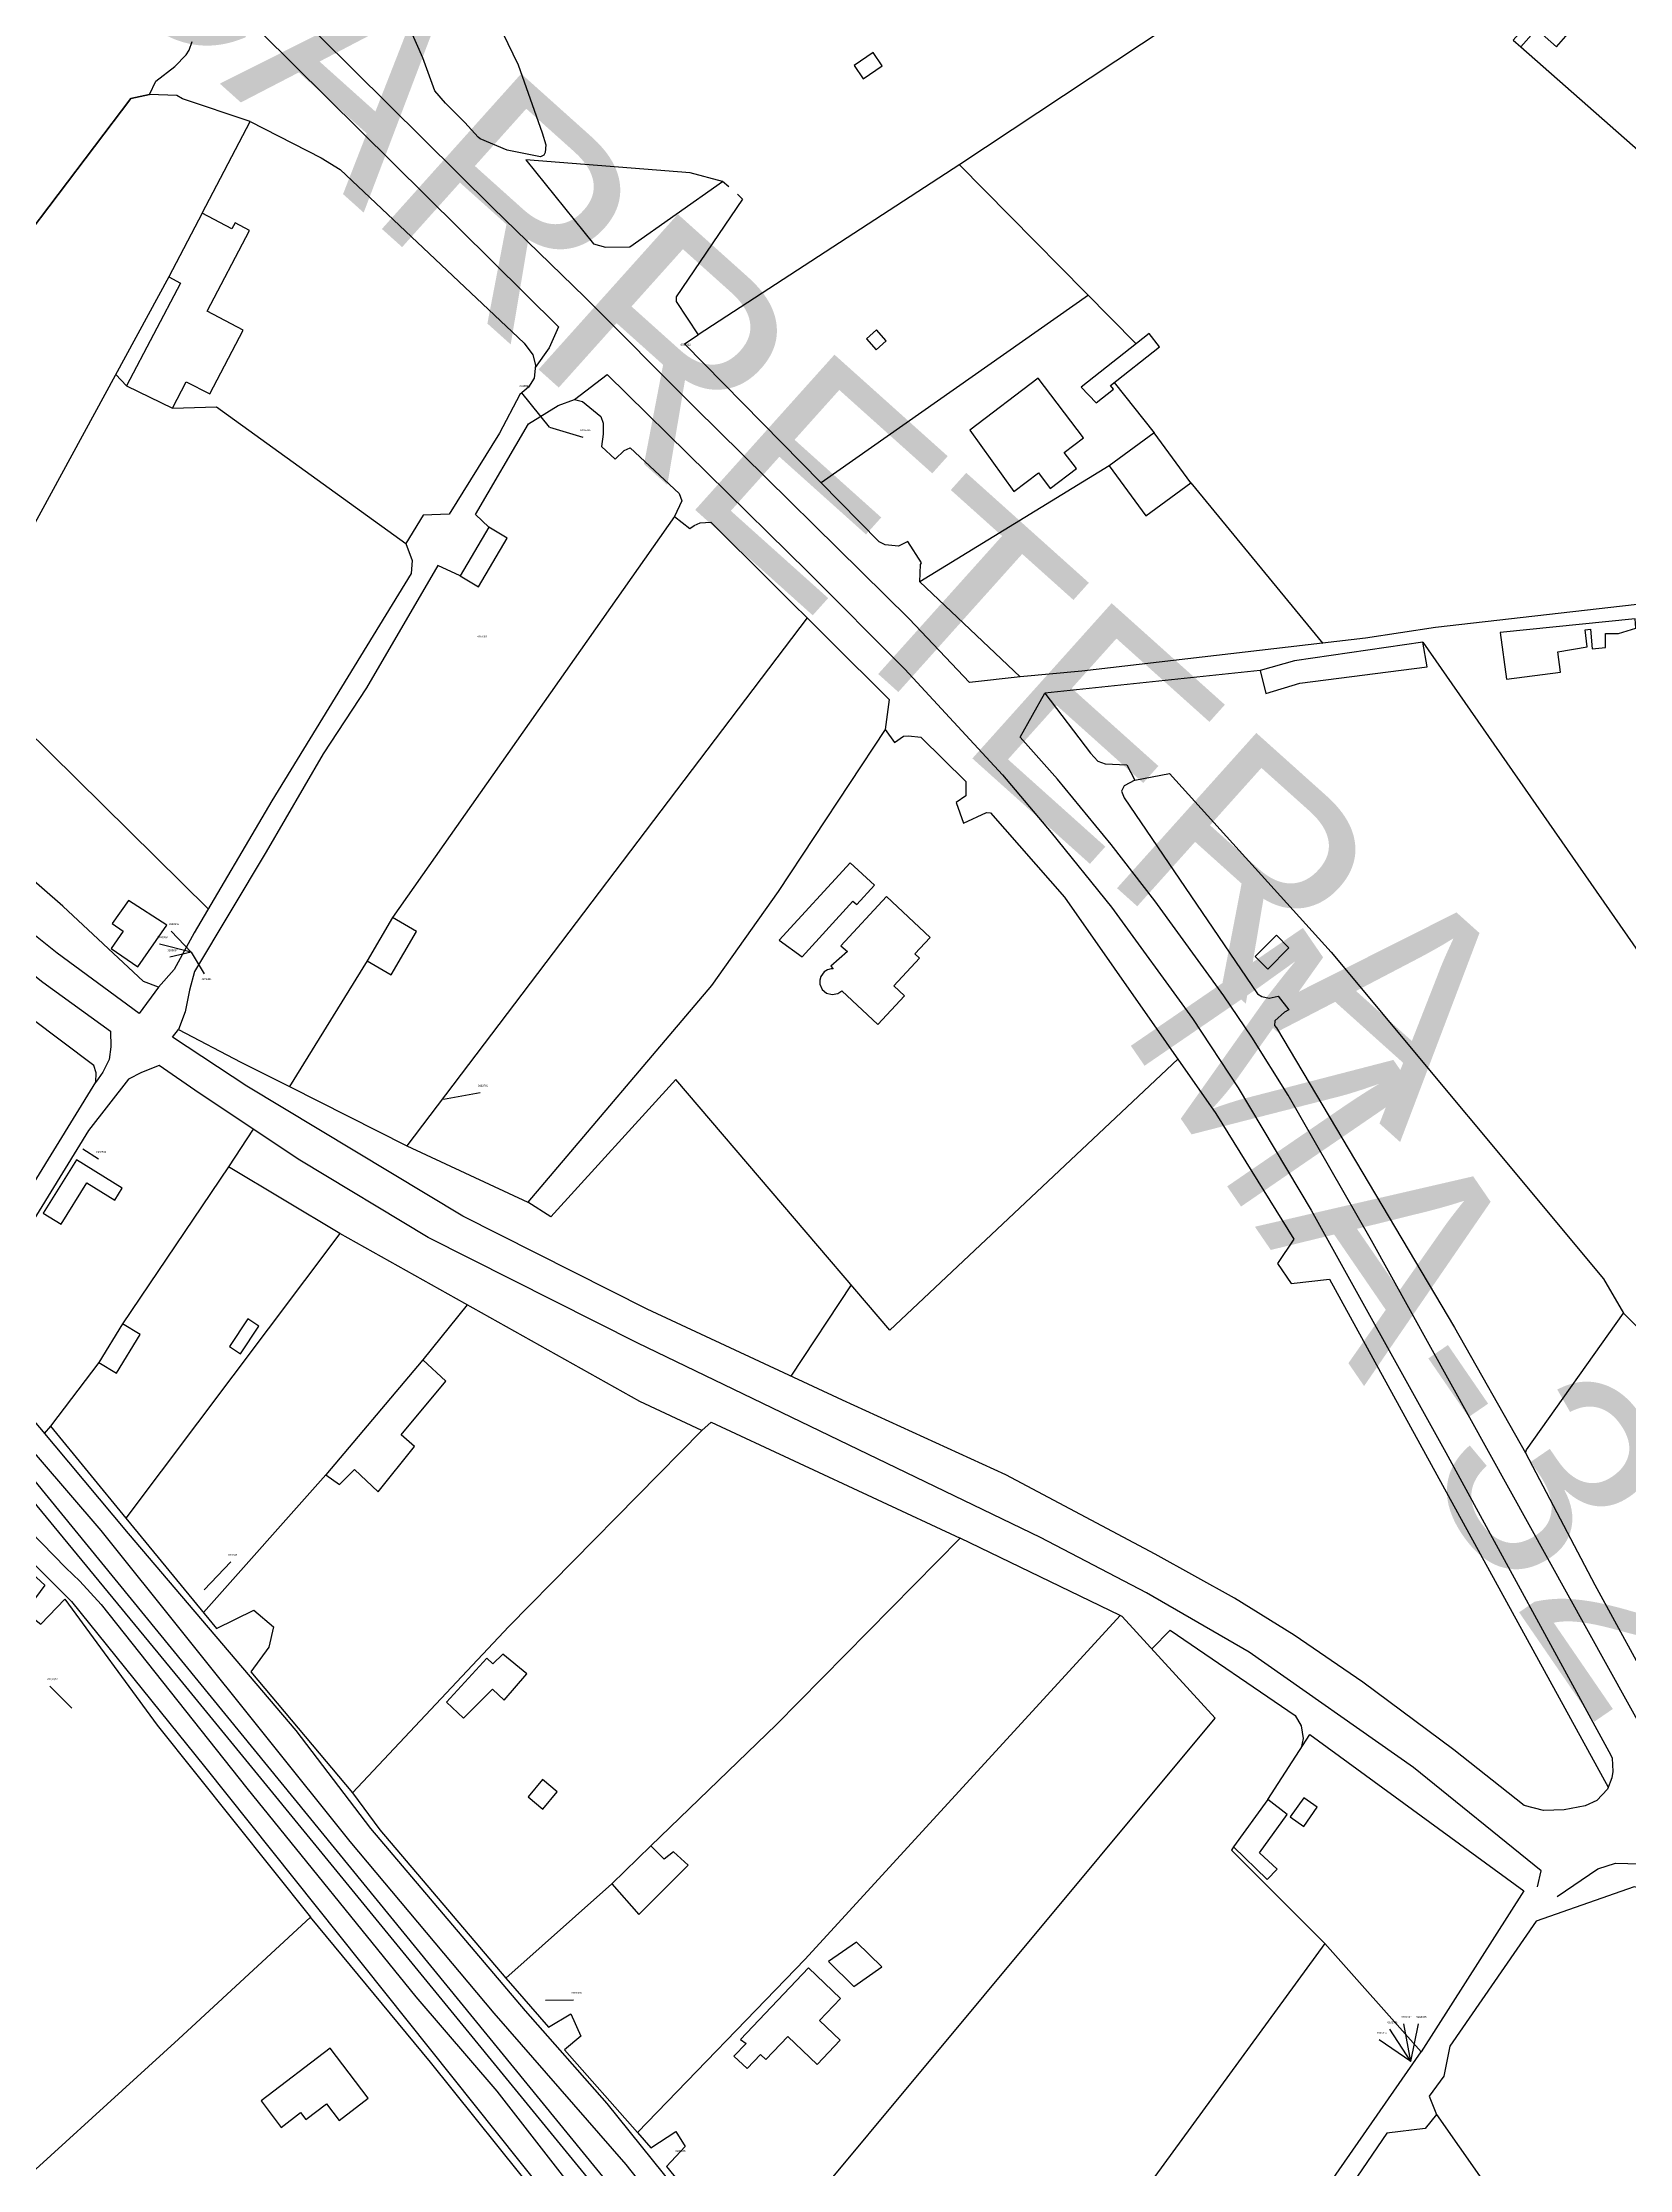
# Model space of a CAD drawing. Header units: millimetres. Extents: x 487814 to 495125, y 4392873 to 4398925.
# Drawn here: x 493444.1 to 493743.6, y 4395718.8 to 4396120.3 of the extents above; entities that cross this region are included whole.
import ezdxf
from ezdxf.enums import TextEntityAlignment as Align

# ---------------------------------------------------------------- set-up
doc = ezdxf.new("R2010")
doc.units = ezdxf.units.MM
doc.linetypes.add('Tramo_BT__380_A_E_Tr', pattern=[2, 1, 1])
doc.linetypes.add('Tramo_BT__380_A_P_Tr', pattern=[2, 1, 1])
for name, color, linetype in [('Acometida_rotulo', 7, 'Continuous'), ('Cartografia_Base', 8, 'Continuous'), ('Texto_Cartografia_Territorial', 7, 'Continuous'), ('Tramo_BT__380_A_E_Trazado', 10, 'Tramo_BT__380_A_E_Tr'), ('Tramo_BT__380_A_P_Trazado', 10, 'Tramo_BT__380_A_P_Tr')]:
    doc.layers.add(name, color=color, linetype=linetype)
doc.styles.get("Standard").update_dxf_attribs({"font": 'arial.ttf'})

msp = doc.modelspace()

# ---------------------------------------------------------------- linework, layer by layer
at = {"layer": 'Cartografia_Base'}
for p, q in [((493617.1618881489, 4396097.299812684, 102.8099975585938), (493650.5616835192, 4396063.479161019, 102.4300003051758)), ((493573.6443510349, 4396093.136718702, 100.7799987792969), (493572.4748073225, 4396094.0944437, 101.0800018310547)), ((493467.964142625, 4396076.087804273, 104.3000030517578), (493417.7769834423, 4395983.897283847, 104.6350021362305)), ((493641.523213876, 4396072.631204789, 100.734001159668), (493591.083914472, 4396037.222274708, 102.4089965820312)), ((493457.9590781041, 4396057.709278096, 103.6100006103516), (493460.0053027552, 4396055.553733574, 103.6169967651367)), ((493646.3873590524, 4396056.156523156, 102.4300003051758), (493653.9544886274, 4396046.666691083, 102.3199996948242)), ((493645.4549479431, 4396040.426768549, 101.5670013427734), (493609.7247801812, 4396018.552622842, 102.4850006103516)), ((493660.8654045683, 4396037.253896789, 102.1999969482422), (493685.7629500679, 4396006.927524906, 101.0899963378906)), ((493563.4248363235, 4396030.874246632, 103.6600036621094), (493510.2152003497, 4395955.192704655, 103.2399978637695)), ((493588.4247707126, 4396011.742597489, 103.7699966430664), (493512.9064589513, 4395912.04272946, 103.120002746582)), ((493704.6459473973, 4396007.173085379, 102.5800018310547), (493795.1457037236, 4395877.061992479, 100.9400024414062)), ((493428.3223305457, 4396003.269594389, 103.9919967651367), (493475.4319135252, 4395956.748174317, 102.8669967651367)), ((493505.3845356468, 4395946.992974596, 103.1999969482422), (493490.7737397884, 4395923.25796475, 103.197998046875)), ((493490.7737397884, 4395923.25796475, 103.197998046875), (493512.9064589513, 4395912.04272946, 103.120002746582)), ((493483.8921110597, 4395915.223929279, 102.6449966430664), (493479.2061850526, 4395908.093477409, 102.7799987792969)), ((493512.9064589513, 4395912.04272946, 103.120002746582), (493535.7056067033, 4395901.453128271, 102.0899963378906)), ((493596.7319436948, 4395885.798864031, 100.7399978637695), (493585.3859573688, 4395868.592393275, 100.6910018920898)), ((493524.2569731317, 4395882.063563948, 103.4489974975586), (493515.8859187818, 4395871.651837055, 103.3600006103516)), ((493445.6460809286, 4395859.142391571, 103.2829971313477), (493444.4688982629, 4395857.739809019, 103.2969970703125)), ((493497.5763278213, 4395849.95154188, 103.9700012207031), (493474.5264789608, 4395823.941823625, 104.1699981689453)), ((493647.5488806956, 4395823.385158622, 99.73600006103516), (493617.3060282071, 4395838.012292584, 100.2750015258789)), ((493551.5872073712, 4395772.730831632, 102.7600021362305), (493531.566728113, 4395754.950890239, 103.2829971313477)), ((493707.2369037596, 4395729.180791519, 97.69999694824219), (493731.4969244213, 4395694.700252241, 97.30000305175781))]:
    msp.add_line(p, q, dxfattribs=at)
for points in [[(493700.4151232785, 4396151.384756597, 96.66000366210938), (493661.3945730387, 4396126.573562996, 100.4800033569336), (493617.2454627223, 4396097.354144862, 102.2399978637695), (493567.8757741042, 4396065.138367022, 102.6009979248047)], [(493628.6351477044, 4396000.62317968, 101.870002746582), (493619.0867298382, 4395999.562952213, 102.1320037841797), (493607.704511126, 4396011.572877952, 102.5699996948242), (493567.2752338593, 4396051.464387329, 103.8099975585938), (493546.4848172988, 4396072.253577875, 104.5299987792969), (493529.1451802162, 4396089.144439753, 105.0699996948242), (493483.2240123702, 4396134.704929627, 106.8199996948242)], [(493723.1386914356, 4396119.526902758, 95.625), (493726.1003083651, 4396122.879725388, 95.30699920654297), (493729.8700301347, 4396119.550427249, 95.43599700927734), (493733.4251636846, 4396123.573733867, 95.05500030517578), (493723.5750798496, 4396132.273749888, 94.99099731445312), (493720.0959549311, 4396127.745801988, 95.07499694824219), (493724.4655744773, 4396123.887671017, 95.26799774169922), (493721.7211683909, 4396120.779021864, 95.56300354003906), (493723.1386914356, 4396119.526902758, 95.625)], [(493479.1244262516, 4396128.525198072, 106.6600036621094), (493541.5247119863, 4396066.664142821, 104.4629974365234), (493539.7544977268, 4396062.723773125, 103.9499969482422), (493537.1162788942, 4396058.994550798, 103.6500015258789)], [(493527.9738015725, 4396128.324936395, 97.04000091552734), (493533.8849047346, 4396116.133893047, 97.2699966430664), (493538.4546113075, 4396103.293614908, 97.45999908447266), (493539.1154665527, 4396101.024294437, 97.52999877929688), (493539.0147906936, 4396099.614365665, 97.72000122070312), (493538.7646794485, 4396099.073677163, 98.02999877929688), (493538.1051656635, 4396098.774283616, 98.68000030517578), (493531.8449651061, 4396100.053882033, 100.5899963378906), (493526.7348798548, 4396102.15441581, 102.4599990844727), (493526.3750572518, 4396102.494287102, 102.6500015258789), (493523.8549066329, 4396105.284099992, 103.1900024414062), (493520.1746464635, 4396108.934094918, 103.6100006103516), (493518.1954094784, 4396111.253984989, 103.7200012207031), (493515.9036960918, 4396117.47527071, 104.8300018310547), (493512.3137782243, 4396125.565088788, 105.4400024414062)], [(493440.2251209102, 4396082.624243842, 104.8399963378906), (493460.7940496629, 4396109.804585285, 104.4609985351562), (493464.3042422822, 4396110.554952757, 104.5390014648438), (493465.5135338161, 4396113.075340579, 104.6169967651367), (493469.1040518334, 4396115.795488368, 104.7409973144531), (493471.2735496461, 4396118.034595135, 104.8290023803711), (493471.8241876217, 4396118.88479796, 104.8580017089844), (493472.3838947196, 4396120.524661407, 104.9049987792969)], [(493723.1386914356, 4396119.526902758, 97.7699966430664), (493813.2562767828, 4396040.203207843, 97.12000274658203), (493799.3049813292, 4396025.336748837, 98.16400146484375)], [(493599.0448080165, 4396113.5035603, 100.9100036621094), (493602.6045503569, 4396115.944030219, 100.9100036621094), (493600.8903718739, 4396118.446932816, 100.9100036621094), (493597.3296347842, 4396116.006529735, 100.9100036621094), (493599.0448080165, 4396113.5035603, 100.9100036621094)], [(493474.2835197456, 4396088.141906017, 104.1100006103516), (493483.3037932983, 4396105.4536045, 103.5400009155273), (493470.5240140548, 4396109.714664553, 103.5), (493469.4537160491, 4396110.365004096, 103.5), (493464.3042422822, 4396110.554952757, 103.5800018310547), (493460.7940496629, 4396109.804585285, 104), (493440.2251209102, 4396082.624243842, 104.8399963378906)], [(493483.3037932983, 4396105.4536045, 103.7300033569336), (493496.7450013344, 4396098.604480093, 104.0400009155273), (493500.2954463918, 4396096.353916469, 103.9199981689453), (493535.0353666738, 4396063.594164198, 104.2399978637695), (493536.6652795619, 4396061.383654552, 104.2399978637695), (493537.1550923908, 4396059.453517361, 104.2300033569336), (493536.9449504196, 4396056.963945134, 104.2300033569336), (493535.8553663639, 4396055.303717265, 104.2300033569336), (493534.2354475711, 4396053.913885581, 104.2300033569336), (493530.3550644331, 4396046.594475591, 104.2300033569336), (493520.8847483103, 4396031.284181343, 104.3099975585938), (493515.9752012771, 4396031.104340615, 104.620002746582), (493512.6746424098, 4396025.75413421, 104.7099990844727), (493513.8951086114, 4396022.594023895, 104.6699981689453), (493513.7245438209, 4396020.083809922, 104.6800003051758), (493487.4346132592, 4395977.172545527, 104.3600006103516), (493472.7449281364, 4395952.262922514, 104.3499984741211), (493468.9653346398, 4395945.343358686, 104.379997253418), (493465.9945723204, 4395942.00312133, 104.120002746582), (493463.1947777604, 4395943.113278634, 103.9499969482422), (493447.9852762144, 4395957.313436555, 104.4199981689453), (493423.6449976647, 4395978.532828127, 104.4599990844727), (493417.7769834423, 4395983.897283847, 104.6350021362305)], [(493572.4748073225, 4396094.0944437, 101.0800018310547), (493566.345349458, 4396095.743911345, 100.6999969482422), (493535.3247286626, 4396098.223681172, 102.7600021362305), (493548.1245315828, 4396082.344028581, 101.9599990844727), (493550.3847291497, 4396081.693710563, 101.7300033569336), (493555.0048572947, 4396081.7740932, 101.620002746582), (493572.4748073225, 4396094.0944437, 101.0800018310547)], [(493575.3028890074, 4396091.709560246, 100.9000015258789), (493576.254825086, 4396090.784431727, 101.2799987792969), (493563.6946100139, 4396072.323754692, 102.0500030517578), (493563.6947903143, 4396071.46353863, 102.2399978637695), (493567.8757741042, 4396065.138367022, 102.6009979248047)], [(493468.6529839808, 4396051.353363976, 103.7200012207031), (493471.2587176667, 4396056.324625534, 103.8399963378906), (493475.6895715339, 4396054.00295266, 103.8899993896484), (493482.0046991032, 4396066.05334352, 104.1699981689453), (493475.2083687602, 4396069.614866327, 104.1060028076172), (493483.2113428243, 4396084.884831452, 104.4769973754883), (493480.4752972689, 4396086.319409133, 104.4459991455078), (493479.8897851835, 4396085.202796545, 104.4189987182617), (493474.2835197456, 4396088.141906017, 104.3550033569336), (493467.964142625, 4396076.087804273, 104.0630035400391), (493470.1645539972, 4396074.933969981, 104.0879974365234), (493460.0053027552, 4396055.553733574, 103.6169967651367), (493468.6529839808, 4396051.353363976, 103.7200012207031)], [(493225.9914269585, 4396081.459007377, 109.3150024414062), (493239.3941909656, 4396071.254546294, 109.3199996948242), (493244.0621889847, 4396067.450293972, 109.177001953125), (493248.9511032727, 4396063.186616657, 108.8730010986328), (493264.014179659, 4396049.453816495, 108.7099990844727), (493293.7145375861, 4396020.973786411, 108.1800003051758), (493321.6349426486, 4395990.774001253, 107.4499969482422), (493342.1146989907, 4395967.053369588, 107.129997253418), (493366.8751123119, 4395937.122766638, 106.3899993896484), (493388.2449047173, 4395910.602926094, 105.5100021362305), (493469.9561683796, 4395811.361635019, 104.75), (493546.9166987683, 4395717.281075504, 102.7399978637695), (493602.7178198528, 4395645.9497376, 101.5299987792969), (493658.2081381583, 4395571.908905109, 100.3199996948242), (493693.8384453666, 4395519.718656971, 99.5199966430664), (493734.9792324489, 4395464.338073558, 98.70999908447266), (493777.0487672098, 4395409.427694564, 97.51000213623047), (493836.330513367, 4395333.28734863, 96.30000305175781), (493860.1603782733, 4395303.126893821, 95.9000015258789), (493877.0211562819, 4395284.14741309, 95.48999786376953), (493894.8507297507, 4395264.687279637, 95.08999633789062), (493912.9212473936, 4395246.866435776, 94.88999938964844), (493972.8315305002, 4395191.395842817, 94.04000091552734), (494013.0527980038, 4395153.775867053, 93.83999633789062)], [(493783.9162884217, 4396019.16282978, 97.72000122070312), (493751.7155892515, 4396015.033025565, 98.72000122070312), (493707.0558456025, 4396009.91256476, 101.0299987792969), (493693.7957059109, 4396007.882721439, 101.3099975585938), (493640.3145598744, 4396001.653201283, 103.0599975585938), (493628.6351477044, 4396000.62317968, 103.4199981689453), (493609.7247801812, 4396018.552622842, 104.0699996948242), (493609.8451094889, 4396021.802525301, 104.4199981689453), (493610.0551345898, 4396022.133102409, 104.4599990844727), (493607.4154857299, 4396026.133820455, 104.5299987792969), (493605.7149195501, 4396025.253938157, 104.379997253418), (493603.1953926582, 4396025.494064816, 104.2300033569336), (493602.0051963195, 4396026.114488902, 104.2300033569336), (493565.2949742223, 4396063.454394032, 102.620002746582), (493567.8757741042, 4396065.138367022, 102.6009979248047)], [(493601.4648750077, 4396062.344260057, 104.9499969482422), (493603.3819266185, 4396064.022851042, 104.9499969482422), (493601.5521042416, 4396066.112907543, 104.9499969482422), (493599.6350525424, 4396064.434316564, 104.9499969482422), (493601.4648750077, 4396062.344260057, 104.9499969482422)], [(493643.0009992487, 4396052.310700479, 104.7600021362305), (493646.2807149595, 4396054.880873111, 104.7600021362305), (493645.7019377414, 4396055.620090785, 104.7600021362305), (493654.9707526801, 4396062.886353958, 104.7600021362305), (493653.0051358886, 4396065.394149623, 104.7600021362305), (493640.144506892, 4396055.313917454, 104.7600021362305), (493643.0009992487, 4396052.310700479, 104.7600021362305)], [(493465.9945723204, 4395942.00312133, 103.0800018310547), (493462.3975359079, 4395937.028488428, 102.6969985961914), (493446.8751066635, 4395948.443252198, 103.0599975585938), (493423.2152742724, 4395967.313076306, 103.7799987792969), (493405.1445843014, 4395983.063125278, 104.2399978637695), (493385.4554978929, 4396001.954060111, 104.8000030517578), (493366.8354528792, 4396020.473492466, 105.2699966430664), (493329.981648675, 4396060.750432156, 106.4359970092773)], [(493544.5347777474, 4396052.974486682, 103.4899978637695), (493550.6849482514, 4396057.673755713, 104.1660003662109), (493588.5648236721, 4396020.404164878, 103.0599975585938), (493606.8954074743, 4396002.083049595, 102.2300033569336), (493625.3057489058, 4395982.093127823, 101.6100006103516), (493634.5259566882, 4395971.243451631, 101.1500015258789), (493645.8863228496, 4395957.092988349, 100.6900024414062), (493661.1756673508, 4395936.122769192, 100.0400009155273), (493669.7758095423, 4395923.031857907, 99.56999969482422), (493683.5557502509, 4395899.922087893, 99.26000213623047), (493708.9865143149, 4395854.162250854, 98.25), (493740.1067044993, 4395797.06057361, 97.44000244140625), (493740.3771518102, 4395796.460952828, 97.44000244140625), (493740.5173136496, 4395793.950861914, 97.44000244140625), (493740.3071987106, 4395792.741106928, 97.44000244140625), (493739.4768083866, 4395790.640868281, 97.8499984741211), (493737.4571454179, 4395788.460637051, 97.8499984741211), (493735.3073001864, 4395787.481041235, 97.8499984741211), (493731.3269143751, 4395786.691303129, 98.05000305175781), (493727.4174826904, 4395786.601146777, 98.25), (493723.7867130375, 4395787.551295702, 98.25), (493710.5270472756, 4395798.070742472, 98.25), (493693.3073382832, 4395810.811295141, 98.44999694824219), (493680.3569287554, 4395819.672501492, 98.66000366210938), (493669.09680953, 4395826.671828643, 99.05999755859375), (493654.1256020531, 4395835.002354396, 99.45999908447266), (493625.9458971518, 4395849.972505212, 99.87000274658203), (493595.1463896626, 4395864.061565406, 100.4800033569336), (493558.2256446267, 4395881.202235278, 101.2799987792969), (493523.4361813114, 4395898.793253081, 101.6900024414062), (493482.6659270548, 4395923.312865392, 102.1699981689453), (493468.6777585634, 4395932.565499969, 102.5439987182617), (493469.7953480536, 4395934.00305423, 102.620002746582)], [(493627.4710972168, 4396035.569050019, 102.0149993896484), (493632.088642526, 4396039.092418913, 101.8980026245117), (493634.3245264726, 4396036.160850033, 101.8710021972656), (493639.2642485193, 4396039.929336399, 101.7470016479492), (493636.957525357, 4396042.951582687, 101.7750015258789), (493640.6115897475, 4396045.740391525, 101.6480026245117), (493632.0249630954, 4396056.994116562, 101.1740036010742), (493619.1548433477, 4396047.174276809, 101.7009963989258), (493627.4710972168, 4396035.569050019, 102.0149993896484)], [(493468.6529839808, 4396051.353363976, 103.7200012207031), (493476.9786258888, 4396051.581547416, 103.8710021972656), (493512.6746424098, 4396025.75413421, 103.4970016479492)], [(493528.3351614981, 4396028.863644263, 104.8199996948242), (493525.8651289793, 4396031.224482535, 104.8199996948242), (493535.8748846743, 4396048.363825389, 104.9000015258789), (493541.4752915696, 4396051.824193804, 104.2900009155273), (493544.5347777474, 4396052.974486682, 104.3099975585938), (493546.0351286614, 4396052.554029823, 104.3199996948242), (493549.4747566726, 4396049.724453826, 104.1100006103516), (493549.9649177103, 4396048.513628089, 104.2699966430664), (493549.9348068612, 4396046.443567365, 104.1900024414062), (493549.6051648307, 4396044.06392601, 104.1500015258789), (493552.1851354699, 4396041.703697868, 104.3000030517578), (493553.9051107481, 4396043.363554272, 104.1500015258789), (493555.035352804, 4396043.814168355, 104.3000030517578), (493564.2747371529, 4396035.184132149, 104.1500015258789), (493564.7745118134, 4396033.833789689, 104.1500015258789), (493563.4248363235, 4396030.874246632, 104.1900024414062), (493566.2745919142, 4396028.603802738, 104.3000030517578), (493567.1254785989, 4396029.194064437, 104.4599990844727), (493568.2253700969, 4396029.683682519, 104.4599990844727), (493570.2649448714, 4396029.824463004, 104.4599990844727), (493603.9346746576, 4395996.303405421, 103.6600036621094), (493603.1449281702, 4395990.642729639, 103.4300003051758), (493604.9446073564, 4395988.193034285, 103.620002746582), (493606.6153610988, 4395989.402615823, 103.5800018310547), (493607.5748786848, 4395989.483048162, 103.5400009155273), (493609.9249027611, 4395989.203352297, 103.4700012207031), (493618.3764863012, 4395980.863011334, 103.3499984741211), (493618.3663439351, 4395978.123230783, 103.3499984741211), (493616.5862903819, 4395976.863042597, 103.5), (493617.9658702611, 4395972.962927999, 103.5800018310547), (493622.2862798755, 4395974.962683694, 103.3499984741211), (493623.0755309513, 4395974.932662779, 103.3499984741211), (493636.9856521021, 4395959.013456983, 102.4000015258789), (493665.5857027129, 4395918.152012726, 101.1399993896484), (493680.2764289567, 4395894.441582832, 100.0400009155273), (493677.2264230609, 4395889.831857032, 100.0400009155273), (493679.7860160784, 4395886.052323369, 99.7300033569336)], [(493187.1237205461, 4396000.81373749, 107.9000015258789), (493241.7144320112, 4396039.124196467, 108.2799987792969), (493247.1136744138, 4396042.712983901, 107.4000015258789), (493249.6566768771, 4396043.551285468, 107.3960037231445), (493252.3153996943, 4396043.866291152, 107.3919982910156), (493254.9832136512, 4396043.647177972, 107.3880004882812), (493257.5537639553, 4396042.902087029, 107.3840026855469), (493258.7709153635, 4396042.340794417, 107.3820037841797), (493260.7242891808, 4396041.093649299, 107.370002746582), (493268.1035382167, 4396035.024253154, 107.2399978637695), (493277.6750842517, 4396025.95427101, 107.1900024414062), (493286.8345520334, 4396015.434325337, 105.8099975585938), (493300.2747042708, 4395998.764332549, 104.3300018310547), (493310.904688826, 4395986.174463592, 103.2200012207031), (493320.0048526426, 4395974.503574895, 103.1399993896484), (493326.0849680818, 4395967.982924957, 103.0800018310547), (493334.8647492772, 4395956.763158406, 103.3000030517578), (493357.3548109583, 4395932.003380876, 105.1100006103516), (493376.7851076389, 4395911.713145884, 105.2699966430664), (493388.8956146805, 4395897.172592841, 105.2300033569336), (493430.1661775103, 4395845.421509856, 104.2200012207031), (493449.6156791542, 4395826.042182467, 104.4199981689453), (493474.7161409665, 4395794.881948717, 103.8199996948242), (493563.9568299124, 4395682.969571326, 101.5999984741211)], [(493652.3648040239, 4396031.013046088, 101.2979965209961), (493660.8654045683, 4396037.253896789, 101.125), (493653.9544886274, 4396046.666691083, 101.3600006103516), (493645.4549479431, 4396040.426768549, 101.5670013427734), (493652.3648040239, 4396031.013046088, 101.2979965209961)], [(493526.4350929877, 4396017.603772092, 103.3889999389648), (493531.8454499029, 4396026.80360759, 103.5910034179688), (493528.3351614981, 4396028.863644263, 103.6179962158203), (493522.9248041202, 4396019.663808467, 103.4160003662109), (493526.4350929877, 4396017.603772092, 103.3889999389648)], [(493522.9248041202, 4396019.663808467, 105.2300033569336), (493518.7353897796, 4396021.593612487, 105.2399978637695), (493505.264869756, 4395998.533351098, 104.9499969482422), (493497.1148739542, 4395986.072668155, 103.5500030517578), (493486.3553870721, 4395967.572960227, 103.6600036621094), (493472.834838795, 4395944.972619, 103.4499969482422), (493471.8548191478, 4395941.432761915, 103.2900009155273), (493471.0250494484, 4395937.333323289, 103.1600036621094), (493469.7953480536, 4395934.00305423, 102.9300003051758), (493481.5558007135, 4395927.863273039, 101.8300018310547), (493490.7737397884, 4395923.25796475, 103.197998046875)], [(493720.415774685, 4396000.142644059, 99.90499877929688), (493730.6057751407, 4396001.473493766, 99.40399932861328), (493730.1056225708, 4396005.332531541, 99.31300354003906), (493735.6460567337, 4396006.293242372, 99.01799774169922), (493735.3064345138, 4396009.463129289, 98.9229965209961), (493736.31590934, 4396009.603147911, 98.87000274658203), (493736.6159402324, 4396005.873441491, 98.98699951171875), (493739.1460485592, 4396006.133140369, 98.85800170898438), (493739.126191959, 4396008.812988843, 98.76499938964844), (493741.595559472, 4396008.793029732, 98.64900207519531), (493744.8557308577, 4396009.762998556, 98.46099853515625), (493744.7365078844, 4396011.543360271, 98.40399932861328), (493719.226432662, 4396008.973394684, 99.69999694824219), (493720.415774685, 4396000.142644059, 99.90499877929688)], [(493425.7163722246, 4395882.082714561, 104.0400009155273), (493427.4155704335, 4395882.183414152, 104.2699966430664), (493430.8455638766, 4395886.173188932, 104.3000030517578), (493454.20601692, 4395924.113004399, 104.0800018310547), (493454.2656100655, 4395925.863381127, 104.0800018310547), (493453.8257086455, 4395927.212701129, 104.3000030517578), (493430.1053727253, 4395945.062525908, 104.379997253418), (493387.2550303728, 4395982.303250419, 106.0199966430664), (493359.0845958597, 4396008.243746807, 106.3199996948242), (493354.4154714425, 4396001.884446104, 106.5199966430664), (493366.2051205073, 4395972.553092504, 105.8300018310547), (493376.4052108708, 4395948.532684754, 104.8399963378906), (493383.7650714521, 4395950.253415699, 104.8399963378906), (493386.1146530217, 4395947.393133716, 104.879997253418), (493380.5153039845, 4395940.913466953, 105.0299987792969), (493381.3749489128, 4395939.31316511, 105.0299987792969), (493417.0561163223, 4395892.553118616, 104.2300033569336), (493424.7163973278, 4395882.813250372, 104.0400009155273), (493425.7163722246, 4395882.082714561, 104.0400009155273)], [(493675.0360895849, 4395997.453307491, 100.5029983520508), (493681.4358989105, 4395999.41333127, 100.3539962768555), (493705.4456288921, 4396002.522647547, 99.84200286865234), (493704.6459473973, 4396007.173085379, 99.81999969482422), (493680.4057820379, 4396003.622667916, 100.4079971313477), (493673.9164434135, 4396001.7725602, 100.5599975585938), (493675.0360895849, 4395997.453307491, 100.5029983520508)], [(493673.9164434135, 4396001.7725602, 100.8399963378906), (493633.2850875974, 4395997.502528029, 102.9300003051758), (493641.9262620179, 4395986.183205126, 102.9700012207031), (493643.2865063624, 4395984.673176553, 102.9700012207031), (493644.6955771434, 4395984.17293056, 102.9700012207031), (493648.7660882049, 4395984.013482315, 103.0800018310547), (493650.2860407486, 4395981.073044744, 103.0800018310547), (493648.3056351875, 4395980.013138117, 103.0400009155273), (493647.766261461, 4395979.003327358, 103.0400009155273), (493648.26640657, 4395977.732887788, 103.1900024414062), (493673.415863504, 4395940.772751031, 100.75), (493674.2864317027, 4395940.242728295, 100.7900009155273), (493675.6560129661, 4395939.942951643, 100.7900009155273), (493677.3257060779, 4395940.333363524, 100.7900009155273), (493679.3457105886, 4395937.713020928, 100.75), (493678.5262863698, 4395937.323458559, 100.5199966430664), (493676.6856963722, 4395935.652720165, 100.5199966430664), (493676.656233545, 4395934.782507212, 100.5199966430664), (493677.0559821641, 4395934.32306461, 100.2900009155273), (493710.6058417016, 4395877.741539173, 99.72000122070312), (493724.0358330754, 4395854.121783938, 98.61000061035156), (493737.1367796332, 4395829.202359335, 98.44999694824219), (493748.9774701733, 4395807.430726366, 97.94999694824219)], [(494011.318322037, 4395346.49672873, 92.19999694824219), (494007.3923107371, 4395346.367703415, 92.19999694824219), (493996.9615437029, 4395363.888390203, 92.80000305175781), (493984.8612098129, 4395381.258429133, 93.5999984741211), (493980.5211657332, 4395385.438216161, 94.4000015258789), (493973.9911456848, 4395389.558241527, 94.80000305175781), (493969.4780793108, 4395390.759433015, 95.02999877929688), (493951.2511268751, 4395425.027497528, 94.68000030517578), (493930.4499239253, 4395463.347816586, 95.0199966430664), (493848.5677768075, 4395616.149860916, 96.02999877929688), (493817.4876281483, 4395673.119808445, 96.2300033569336), (493694.9560374065, 4395894.162179952, 99.26000213623047), (493679.245589858, 4395921.641650308, 99.61000061035156), (493672.3760373841, 4395932.563251831, 99.77999877929688), (493667.0558635131, 4395940.372600786, 100.1699981689453), (493654.0461331552, 4395958.333386743, 100.8499984741211), (493645.8455154097, 4395968.982713786, 101.1999969482422), (493635.6960481254, 4395981.303484712, 101.3899993896484), (493628.6618717535, 4395989.237930273, 101.7330017089844), (493633.2850875974, 4395997.502528029, 101.7600021362305)], [(493603.1449281702, 4395990.642729639, 102.4400024414062), (493582.9555840709, 4395960.083031966, 102.5500030517578), (493570.366156713, 4395942.302673711, 102.5100021362305), (493535.7056067033, 4395901.453128271, 102.0899963378906)], [(493650.2860407486, 4395981.073044744, 100.7099990844727), (493656.8160173065, 4395982.352951878, 101.629997253418), (493687.3462607845, 4395948.603177621, 101.129997253418), (493738.7364941411, 4395886.962238729, 99.11000061035156), (493742.5463994068, 4395880.452204413, 98.69000244140625)], [(493337.0345463417, 4395977.485198386, 102.8600006103516), (493340.3648177233, 4395977.073738681, 102.8600006103516), (493343.9753900741, 4395975.733296241, 102.9400024414062), (493347.5145926551, 4395973.523453237, 103.0599975585938), (493351.0753947971, 4395969.492839031, 103.370002746582), (493354.4245179512, 4395965.002876814, 103.8899993896484), (493357.064529187, 4395960.903216557, 104.0400009155273), (493361.4447174905, 4395954.702532847, 104.0599975585938), (493373.314948838, 4395940.362933836, 104.0100021362305), (493376.5054005112, 4395937.39323538, 104.0100021362305), (493378.7147309823, 4395935.062891021, 104.129997253418), (493382.3155118331, 4395930.333238574, 104.129997253418), (493389.1046680639, 4395920.802719763, 103.9499969482422), (493414.4255611447, 4395888.342814732, 103.7600021362305), (493431.4358345608, 4395867.022212232, 103.3600006103516), (493455.1555442888, 4395839.43245935, 103.1600036621094), (493502.1566505602, 4395780.760694528, 102.9499969482422), (493529.2972119789, 4395748.350535613, 102.1500015258789), (493554.2469397472, 4395719.781090624, 101.1399993896484), (493585.7769333997, 4395679.819954545, 99.7300033569336), (493647.7175401851, 4395600.069853949, 99.12000274658203), (493667.7677520767, 4395572.838550803, 99.12000274658203)], [(493337.7949237385, 4395976.563940785, 105), (493344.4140754425, 4395968.980042631, 105), (493369.2123937141, 4395939.00393406, 105.0390014648438), (493390.5812570311, 4395912.48515508, 105.0849990844727), (493566.8922681405, 4395696.615642251, 101.9359970092773), (493605.0918654415, 4395647.783479171, 100.2649993896484), (493660.650964324, 4395573.651109385, 100), (493696.2804082013, 4395521.462917881, 97.20800018310547), (493737.3863367969, 4395466.128634707, 97.12999725341797), (493779.417301808, 4395411.268801284, 95), (493838.6428488434, 4395335.199166932, 95.71199798583984), (493862.4626399901, 4395305.05237654, 95), (493879.258403797, 4395286.146196929, 95), (493897.0089123631, 4395266.773295824, 95), (493915.0101035611, 4395249.021047078, 94.13999938964844), (493932.1060047723, 4395233.111929682, 94.14199829101562), (493966.9923653875, 4395201.966410651, 94.88800048828125)], [(493332.3254060048, 4395974.353605799, 102.9830017089844), (493331.8351973796, 4395973.823043961, 103.0100021362305), (493331.4653046289, 4395972.123473852, 103.0100021362305), (493331.7451330639, 4395969.253313777, 103.0299987792969), (493337.2151127337, 4395960.193017859, 103.0599975585938), (493347.095114259, 4395949.452861775, 103.5800018310547), (493359.0652958183, 4395935.842869942, 104.9000015258789), (493368.3045854061, 4395926.943085039, 105.3600006103516), (493375.625320201, 4395919.303090614, 105.4899978637695), (493425.5463200567, 4395856.801504309, 104.4199981689453), (493437.2858663178, 4395843.982311081, 104.4199981689453), (493448.556067293, 4395832.371550242, 104.629997253418), (493451.1556738981, 4395829.872136169, 104.629997253418), (493455.2161982554, 4395825.472288125, 104.629997253418), (493482.716181964, 4395790.782045889, 103.620002746582), (493514.5872186819, 4395751.421367071, 103.2099990844727), (493529.8666780498, 4395733.590921914, 102.8099975585938), (493575.647185621, 4395674.729491981, 101.5999984741211)], [(493587.4851876868, 4395947.775975531, 101.8899993896484), (493597.0954434372, 4395958.252334093, 101.7890014648438), (493597.7974681139, 4395957.607745293, 101.7529983520508), (493601.1339940461, 4395961.24711456, 101.7020034790039), (493596.5356370994, 4395965.463283362, 101.9369964599609), (493583.1756674003, 4395950.89274819, 101.9509963989258), (493587.4851876868, 4395947.775975531, 101.8899993896484)], [(493420.3849364651, 4395961.883329323, 103.7900009155273), (493444.1945986738, 4395942.953491352, 103.370002746582), (493456.9640185075, 4395933.687780594, 103.0400009155273), (493457.0353479215, 4395930.762689981, 103.6900024414062), (493456.7359927923, 4395928.343047067, 103.6900024414062), (493455.536124313, 4395925.962893944, 103.6900024414062), (493454.20601692, 4395924.113004399, 103.6900024414062)], [(493592.9692921872, 4395945.487488205, 101.7509994506836), (493592.2621566009, 4395945.297193532, 101.7529983520508), (493591.6434455046, 4395944.906141421, 101.754997253418), (493590.9967808262, 4395944.024422512, 101.7580032348633), (493590.811306412, 4395943.315545306, 101.7600021362305), (493590.8421183147, 4395942.584151577, 101.7610015869141), (493591.2855693661, 4395941.585270599, 101.7379989624023), (493592.1203132805, 4395940.878818685, 101.6449966430664), (493593.1789232756, 4395940.604919409, 101.5609970092773), (493594.2512954031, 4395940.81864359, 101.5), (493595.0105163095, 4395941.353118736, 101.4779968261719), (493601.8128518644, 4395934.99479823, 101.234001159668), (493606.8374909133, 4395940.370096302, 101.0780029296875), (493604.8003629189, 4395942.274255352, 101.1240005493164), (493609.6644526421, 4395947.47550511, 100.9179992675781), (493608.7714199822, 4395948.310755482, 100.9339981079102), (493611.6798702555, 4395951.42238587, 100.8980026245117), (493603.4460615315, 4395959.122679163, 101.7020034790039), (493594.7760414625, 4395949.853007581, 101.7379989624023), (493596.0462493062, 4395948.772632743, 101.7379989624023), (493592.9356479878, 4395945.983290445, 101.75), (493593.3359836327, 4395945.502827357, 101.75), (493592.9692921872, 4395945.487488205, 101.7509994506836)], [(493462.1345610586, 4395945.833025347, 102.8430023193359), (493467.614833237, 4395953.723383897, 102.9079971313477), (493460.3282022717, 4395958.359858128, 103.0230026245117), (493457.3066238699, 4395954.009969489, 103.015998840332), (493459.3761406846, 4395952.573198101, 102.984001159668), (493457.1155144497, 4395949.319150194, 102.9570007324219), (493462.1345610586, 4395945.833025347, 102.8430023193359)], [(493509.9034827137, 4395944.331702072, 105.3000030517578), (493514.7331522939, 4395952.531498579, 105.3000030517578), (493510.2152003497, 4395955.192704655, 105.3000030517578), (493505.3845356468, 4395946.992974596, 105.3000030517578), (493509.9034827137, 4395944.331702072, 105.3000030517578)], [(493675.3859422234, 4395945.443005323, 102.6600036621094), (493679.3757780025, 4395949.453115907, 102.6600036621094), (493677.0036187396, 4395951.813369633, 102.6600036621094), (493673.0137827216, 4395947.803259031, 102.6600036621094), (493675.3859422234, 4395945.443005323, 102.6600036621094)], [(493726.2872800163, 4395772.150519302, 97.44000244140625), (493726.9666790535, 4395775.201024991, 97.44000244140625), (493702.9073010954, 4395794.71099683, 98.05000305175781), (493671.8673645425, 4395816.48206144, 98.66000366210938), (493652.4957313981, 4395827.661706062, 99.05999755859375), (493632.4963557582, 4395838.152186372, 99.45999908447266), (493556.4658124694, 4395874.842405333, 101.0800018310547), (493516.9262208787, 4395894.761536021, 102.0899963378906), (493492.6663830971, 4395909.382585909, 102.6999969482422), (493473.6662207558, 4395922.032946952, 102.5800018310547), (493466.1718456547, 4395927.220871096, 102.7900009155273), (493462.7857047502, 4395925.89269199, 103.4899978637695), (493460.3759386992, 4395924.672787498, 103.8899993896484), (493452.8262914567, 4395914.933224589, 103.8899993896484), (493431.905667971, 4395881.011706181, 103.6900024414062), (493430.3858545504, 4395877.512090472, 103.6900024414062), (493429.6546656922, 4395875.431158353, 103.588996887207), (493460.2665235223, 4395838.892439377, 102.9499969482422), (493491.9162636659, 4395801.711585507, 102.75), (493506.0070663184, 4395783.170673216, 102.5500030517578), (493535.1966443507, 4395748.750658545, 102.5500030517578), (493550.6472157446, 4395731.28138313, 101.9400024414062), (493574.2070756544, 4395701.921097289, 100.9400024414062)], [(493658.3929083894, 4395928.410956004, 101.0999984741211), (493604.0256992268, 4395877.251546862, 101.370002746582), (493563.6364142754, 4395924.583404982, 103.2799987792969), (493540.0955922733, 4395898.671638461, 102.6999969482422), (493535.7056067033, 4395901.453128271, 102.0899963378906)], [(493310.8290263603, 4395866.365069456, 106.9390029907227), (493348.974994519, 4395896.85305619, 106.5400009155273), (493371.8750835965, 4395914.412669918, 106.3300018310547), (493403.9561788639, 4395874.921885775, 105.3300018310547), (493421.0361156614, 4395853.671536987, 104.9199981689453), (493429.1456679716, 4395843.302058974, 104.7200012207031), (493444.546383217, 4395829.152024624, 104.5199966430664), (493440.8760370523, 4395824.082401158, 108.4000015258789), (493443.8160146282, 4395821.741963295, 103.8499984741211), (493448.3161066297, 4395826.462140916, 104.0500030517578), (493465.7660326477, 4395802.702267738, 103.6399993896484), (493494.7167446718, 4395766.421005484, 103.4400024414062)], [(493447.6560796389, 4395897.273051825, 103.2149963378906), (493452.5058450747, 4395905.072876482, 103.1029968261719), (493457.7662275616, 4395901.803333474, 102.9729995727539), (493459.1564647767, 4395904.042821599, 102.9309997558594), (493450.5263807481, 4395909.41291056, 103.1650009155273), (493444.2556569683, 4395899.332699979, 103.2990036010742), (493447.6560796389, 4395897.273051825, 103.2149963378906)], [(493500.2358157435, 4395895.52264093, 103.3600006103516), (493479.2061850526, 4395908.093477409, 103.3600006103516), (493459.2460565864, 4395878.462446352, 103.9700012207031)], [(493476.9759309281, 4395820.961947029, 104.1699981689453), (493483.9856359618, 4395824.401630875, 104.1699981689453), (493487.726491351, 4395821.252113879, 104.1699981689453), (493486.8458520786, 4395817.391873482, 104.1699981689453), (493483.4464610502, 4395812.771625577, 103.9700012207031), (493502.6463055467, 4395789.94229002, 103.9700012207031), (493532.1361013394, 4395821.29222359, 102.9599990844727), (493568.5458923696, 4395858.301784889, 102.7600021362305), (493556.8564219063, 4395863.802370841, 103.5699996948242), (493500.2358157435, 4395895.52264093, 103.3600006103516), (493459.8569411524, 4395841.794285497, 104.1699981689453), (493476.9759309281, 4395820.961947029, 104.1699981689453)], [(493679.7860160784, 4395886.052323369, 99.23999786376953), (493687.0257291927, 4395886.876955959, 99.06700134277344), (493739.6139672993, 4395790.987328019, 97.78199768066406)], [(493800.1862334237, 4395882.971714553, 98.45999908447266), (493795.1457037236, 4395877.061992479, 99.33000183105469), (493775.4770155922, 4395847.842113722, 98.45999908447266), (493742.5463994068, 4395880.452204413, 98.69000244140625)], [(493481.5260172054, 4395872.802187918, 105.3499984741211), (493484.9760241239, 4395878.012486167, 105.3499984741211), (493482.8959977016, 4395879.382023608, 105.3499984741211), (493479.4459906074, 4395874.171725265, 105.3499984741211), (493481.5260172054, 4395872.802187918, 105.3499984741211)], [(493724.0358330754, 4395854.121783938, 98.45999908447266), (493724.2260140789, 4395854.692471886, 98.45999908447266), (493742.5463994068, 4395880.452204413, 98.69000244140625)], [(493458.0657242174, 4395869.142395037, 107.3600006103516), (493462.5359006918, 4395876.452186075, 107.3600006103516), (493459.2460565864, 4395878.462446352, 107.3600006103516), (493454.7758129662, 4395871.151660507, 107.3600006103516), (493458.0657242174, 4395869.142395037, 107.3600006103516)], [(493454.7758129662, 4395871.151660507, 104.1699981689453), (493445.6460809286, 4395859.142391571, 104.1699981689453), (493459.8569411524, 4395841.794285497, 104.1699981689453)], [(493500.1762495195, 4395848.111497394, 102.4680023193359), (493503.0361684557, 4395850.961639504, 102.4250030517578), (493507.465790302, 4395846.761799873, 102.3430023193359), (493514.3660775445, 4395855.282133704, 102.1640014648438), (493511.8456586066, 4395857.532455058, 102.2279968261719), (493520.2457513544, 4395867.662492662, 102.0110015869141), (493515.8859187818, 4395871.651837055, 102.1220016479492), (493497.5763278213, 4395849.95154188, 102.4899978637695), (493500.1762495195, 4395848.111497394, 102.4680023193359)], [(493568.5458923696, 4395858.301784889, 101.3399963378906), (493570.3261036171, 4395859.891660555, 101.3399963378906), (493617.3060282071, 4395838.012292584, 100.2750015258789)], [(493617.3060282071, 4395838.012292584, 100.2750015258789), (493582.5672787031, 4395802.751815566, 100.5400009155273), (493558.9366638617, 4395779.891235343, 102.5599975585938)], [(493558.9173412915, 4395722.931272892, 101.9499969482422), (493563.6865503464, 4395725.960925449, 101.75), (493565.4273921367, 4395723.17050613, 101.75), (493561.9172711559, 4395719.370942247, 101.5500030517578), (493578.2365684022, 4395699.320681701, 100.9400024414062), (493665.4767518144, 4395803.991168621, 99.12000274658203), (493647.8865754409, 4395823.221613022, 99.7300033569336), (493647.5488806956, 4395823.385158622, 99.73600006103516), (493588.0573747786, 4395758.550756013, 100.3300018310547), (493556.4163651212, 4395725.768738066, 102.0429992675781), (493558.9173412915, 4395722.931272892, 101.9499969482422)], [(493653.4756622667, 4395817.110623241, 99.0989990234375), (493656.9571383453, 4395820.632361328, 98.99400329589844), (493680.5667295039, 4395804.511459539, 98.50299835205078), (493681.6972773517, 4395802.571272452, 98.48400115966797), (493682.0469688026, 4395800.190976406, 98.48200225830078), (493681.7088050096, 4395798.413353536, 98.49299621582031)], [(493523.5562552778, 4395803.99190014, 102.0410003662109), (493529.0658759302, 4395809.522471132, 101.8820037841797), (493531.2456616639, 4395807.391935595, 101.8199996948242), (493535.5556962371, 4395812.361651201, 101.6949996948242), (493531.0156589614, 4395816.122315043, 101.8239974975586), (493529.1460053117, 4395814.271690498, 101.8779983520508), (493528.0056925142, 4395815.352332969, 101.911003112793), (493520.3955598419, 4395807.062494519, 102.1309967041016), (493523.5562552778, 4395803.99190014, 102.0410003662109)], [(493675.3865449954, 4395788.651336703, 98.72000122070312), (493683.3271933349, 4395800.911262101, 98.70999908447266), (493723.7366044719, 4395771.450603811, 98.11000061035156), (493704.3567240724, 4395741.011395505, 98.11000061035156)], [(493538.5373145086, 4395786.850862869, 105.5500030517578), (493541.2569198126, 4395790.111056477, 105.5500030517578), (493538.4971520581, 4395792.412414636, 105.5500030517578), (493535.7774797804, 4395789.151226387, 105.5500030517578), (493538.5373145086, 4395786.850862869, 105.5500030517578)], [(493502.6463055467, 4395789.94229002, 103.3600006103516), (493507.8069441527, 4395782.910941228, 103.3600006103516), (493531.566728113, 4395754.950890239, 103.2829971313477)], [(493675.2667781246, 4395773.581360983, 98.67900085449219), (493677.1573570978, 4395775.520493988, 98.63700103759766), (493673.7968955754, 4395778.621480374, 98.70899963378906), (493679.0566152442, 4395785.861252246, 98.58000183105469), (493675.3865449954, 4395788.651336703, 98.6510009765625), (493668.8867244056, 4395779.741462409, 98.81099700927734), (493675.2667781246, 4395773.581360983, 98.67900085449219)], [(493682.1771086111, 4395783.590624282, 98.51899719238281), (493684.7170546779, 4395787.210553001, 98.45600128173828), (493682.1667790994, 4395789.001300748, 98.50599670410156), (493679.6268328743, 4395785.38137196, 98.56900024414062), (493682.1771086111, 4395783.590624282, 98.51899719238281)], [(493556.7073291809, 4395766.941061766, 101.5260009765625), (493565.9568117497, 4395776.240781168, 101.052001953125), (493563.2470372175, 4395778.81052957, 101.0660018920898), (493561.4872804745, 4395777.421091791, 101.1480026245117), (493558.9366638617, 4395779.891235343, 101.1600036621094), (493551.5872073712, 4395772.730831632, 101.5319976806641), (493556.7073291809, 4395766.941061766, 101.5260009765625)], [(493668.8867244056, 4395779.741462409, 98.51000213623047), (493668.547312294, 4395779.090878087, 98.51000213623047), (493686.1567008654, 4395761.470664564, 98.91000366210938)], [(493730.0168237519, 4395770.320548838, 97.44000244140625), (493737.6666505235, 4395775.57151816, 97.44000244140625), (493740.9970768081, 4395776.62070079, 97.44000244140625), (493747.9269019804, 4395776.43111137, 97.04000091552734), (493750.4272064711, 4395775.800646856, 97.04000091552734), (493752.6274099164, 4395774.361103737, 97.04000091552734), (493769.2165415336, 4395745.371038015, 96.83999633789062), (493792.0968285796, 4395704.180483447, 96.43000030517578)], [(493770.4765779672, 4395713.430009652, 98.70999908447266), (493765.0565971321, 4395718.890221637, 98.30999755859375), (493768.286990174, 4395721.931279737, 97.69999694824219), (493770.2566991236, 4395726.001114234, 97.69999694824219), (493770.9466245133, 4395728.330580417, 97.69999694824219), (493748.2471365206, 4395768.910568764, 98.30999755859375), (493746.2467460289, 4395771.510604834, 98.30999755859375), (493745.6165576017, 4395771.930571017, 98.30999755859375), (493744.5373680296, 4395772.150900618, 98.30999755859375), (493726.0566689036, 4395765.681022551, 98.30999755859375), (493709.7372919305, 4395742.120731839, 98.51000213623047), (493708.6368972595, 4395736.430969674, 98.51000213623047), (493705.8274680941, 4395732.651301293, 98.51000213623047), (493707.2369037596, 4395729.180791519, 98.51000213623047), (493705.1171141118, 4395726.580677126, 98.51000213623047), (493697.867342286, 4395725.650804219, 98.91000366210938), (493633.2180613162, 4395630.92974488, 98.91999816894531)], [(493494.7167446718, 4395766.421005484, 103.4400024414062), (493469.786597427, 4395743.400877192, 102.4300003051758), (493432.164972307, 4395709.159107419, 101.1760025024414)], [(493538.5865789648, 4395712.671215359, 102.6399993896484), (493517.3572218545, 4395739.080612256, 103.6399993896484), (493494.7167446718, 4395766.421005484, 103.4400024414062)], [(493597.2570739303, 4395753.391212603, 100.322998046875), (493602.567469587, 4395757.070885696, 100.120002746582), (493597.7871010284, 4395761.730863233, 100.1709976196289), (493592.48738537, 4395758.061462821, 100.3740005493164), (493597.2570739303, 4395753.391212603, 100.322998046875)], [(493704.3567240724, 4395741.011395505, 98.11000061035156), (493686.1567008654, 4395761.470664564, 99.31999969482422), (493645.0565274528, 4395705.151272832, 100.120002746582), (493609.49721496, 4395656.999855471, 101.129997253418), (493629.1178331595, 4395634.529982551, 100.9300003051758), (493629.7480949449, 4395634.259873219, 100.9300003051758), (493631.3681028609, 4395634.609668678, 100.9300003051758), (493668.2771890462, 4395689.739888804, 100.120002746582), (493666.6569638525, 4395695.159758797, 99.91999816894531), (493669.1967467759, 4395699.000496771, 99.5199966430664), (493672.7965396066, 4395695.669641613, 99.5199966430664), (493704.3567240724, 4395741.011395505, 98.11000061035156)], [(493531.566728113, 4395754.950890239, 103.2829971313477), (493539.6072509211, 4395745.68105863, 102.5599975585938), (493543.8167232865, 4395748.230775583, 102.5599975585938), (493545.7466479103, 4395744.000979069, 102.5599975585938), (493542.6374745171, 4395741.411346826, 102.5599975585938), (493556.4163651212, 4395725.768738066, 102.0429992675781)], [(493577.0965907905, 4395737.870596018, 101.0839996337891), (493579.6173733367, 4395740.520717375, 100.9810028076172), (493580.6166456092, 4395739.571434522, 100.9619979858398), (493584.7771301534, 4395743.950748049, 100.7919998168945), (493590.3570635337, 4395738.640633761, 100.6809997558594), (493594.6865877762, 4395743.201417288, 100.504997253418), (493590.7569025742, 4395746.931080673, 100.5830001831055), (493594.7368052473, 4395751.120706067, 100.4209976196289), (493588.7071786536, 4395756.860647375, 100.495002746582), (493575.8467167887, 4395743.330544622, 101.0640029907227), (493576.9167272619, 4395742.631275756, 101.0400009155273), (493574.6268785416, 4395740.221410568, 101.1330032348633), (493577.0965907905, 4395737.870596018, 101.0839996337891)], [(493489.1473132502, 4395726.761019738, 102.1740036010742), (493492.8174190203, 4395729.550768746, 102.3040008544922), (493493.7968357617, 4395728.261134519, 102.2620010375977), (493497.6968521944, 4395731.23126393, 102.4010009765625), (493500.0968915736, 4395728.080870261, 102.2990036010742), (493505.6070630985, 4395732.280641973, 102.5029983520508), (493498.4268235424, 4395741.700516342, 102.7890014648438), (493485.3868530812, 4395731.761137564, 102.3170013427734), (493489.1473132502, 4395726.761019738, 102.1740036010742)]]:
    msp.add_polyline3d(points, dxfattribs=at)
at = {"layer": 'Tramo_BT__380_A_E_Trazado', "flags": 128}
msp.add_lwpolyline([(493472.189562563, 4395948.619618658), (493474.6220941567, 4395944.524905451)], dxfattribs=at)
msp.add_lwpolyline([(493472.189562563, 4395948.619618658), (493474.6220941567, 4395944.524905451)], dxfattribs=at)
at = {"layer": 'Tramo_BT__380_A_P_Trazado', "flags": 128}
for points in [[(493539.8271615967, 4396047.767725416), (493534.5772047351, 4396054.197651918)], [(493539.8271615967, 4396047.767725416), (493534.5772047351, 4396054.197651918)], [(493539.8271615967, 4396047.767725416), (493546.1076840693, 4396045.868338801)], [(493539.8271615967, 4396047.767725416), (493546.1076840693, 4396045.868338801)], [(493472.189562563, 4395948.619618658), (493468.4237909542, 4395952.618032837)], [(493472.189562563, 4395948.619618658), (493468.4237909542, 4395952.618032837)], [(493472.189562563, 4395948.619618658), (493466.2361461407, 4395950.138364179)], [(493472.189562563, 4395948.619618658), (493466.2361461407, 4395950.138364179)], [(493472.189562563, 4395948.619618658), (493468.1305092523, 4395947.670319038)], [(493472.189562563, 4395948.619618658), (493468.1305092523, 4395947.670319038)], [(493519.830388832, 4395920.900156958), (493526.7502994216, 4395922.109928658)], [(493519.830388832, 4395920.900156958), (493526.7502994216, 4395922.109928658)], [(493451.7601803548, 4395911.480072706), (493454.6897724771, 4395909.609894897)], [(493451.7601803548, 4395911.480072706), (493454.6897724771, 4395909.609894897)], [(493474.6702614345, 4395828.270157311), (493479.6698514555, 4395833.540251759)], [(493474.6702614345, 4395828.270157311), (493479.6698514555, 4395833.540251759)], [(493449.6901347946, 4395805.889807147), (493445.5202891031, 4395810.06021406)], [(493449.6901347946, 4395805.889807147), (493445.5202891031, 4395810.06021406)], [(493539.0398415172, 4395750.770483749), (493544.3599220881, 4395750.859832887)], [(493539.0398415172, 4395750.770483749), (493544.3599220881, 4395750.859832887)], [(493702.3798229119, 4395739.229918106), (493701.0294881527, 4395746.333086064)], [(493702.3798229119, 4395739.229918106), (493701.0294881527, 4395746.333086064)], [(493702.3798229119, 4395739.229918106), (493703.8502872559, 4395746.309518477)], [(493702.3798229119, 4395739.229918106), (493703.8502872559, 4395746.309518477)], [(493702.3798229119, 4395739.229918106), (493696.4017849013, 4395743.297935314)], [(493702.3798229119, 4395739.229918106), (493696.4017849013, 4395743.297935314)], [(493702.3798229119, 4395739.229918106), (493698.4138575805, 4395745.275866618)], [(493702.3798229119, 4395739.229918106), (493698.4138575805, 4395745.275866618)]]:
    msp.add_lwpolyline(points, dxfattribs=at)

# ---------------------------------------------------------------- texts
at = {"layer": 'Acometida_rotulo'}
for s, p in [('0551933', (493564.5699529335, 4396063.027521393)), ('0551933', (493564.5699529335, 4396063.027521393)), ('0183690', (493534.1466988808, 4396055.225637354)), ('0183690', (493534.1466988808, 4396055.225637354)), ('0183868', (493545.6771781825, 4396046.896324034)), ('0183868', (493545.6771781825, 4396046.896324034)), ('0183391', (493526.1946956009, 4396007.938870647)), ('0183391', (493526.1946956009, 4396007.938870647)), ('0183698', (493465.8056385387, 4395951.16634982)), ('0183698', (493465.8056385387, 4395951.16634982)), ('0183350', (493467.9932833978, 4395953.646018465)), ('0183350', (493467.9932833978, 4395953.646018465)), ('0183697', (493467.7000016308, 4395948.698304635)), ('0183697', (493467.7000016308, 4395948.698304635)), ('0183424', (493474.116747006, 4395943.263038125)), ('0183424', (493474.116747006, 4395943.263038125)), ('0183704', (493526.3197918462, 4395923.137913355)), ('0183704', (493526.3197918462, 4395923.137913355)), ('0183689', (493454.2592642894, 4395910.637880429)), ('0183689', (493454.2592642894, 4395910.637880429)), ('0183841', (493479.239342464, 4395834.56823649)), ('0183841', (493479.239342464, 4395834.56823649)), ('0183372', (493445.0897795989, 4395811.08819908)), ('0183372', (493445.0897795989, 4395811.08819908)), ('0183838', (493543.9294124603, 4395751.887816281)), ('0183838', (493543.9294124603, 4395751.887816281)), ('0183349', (493697.9833488539, 4395746.303848025)), ('0183349', (493697.9833488539, 4395746.303848025)), ('0183347', (493700.5989794558, 4395747.361067449)), ('0183347', (493700.5989794558, 4395747.361067449)), ('0183346', (493703.4197785769, 4395747.337499824)), ('0183346', (493703.4197785769, 4395747.337499824)), ('0183357', (493695.9712761382, 4395744.325916735)), ('0183357', (493695.9712761382, 4395744.325916735)), ('0183348', (493563.5693538679, 4395722.028443785)), ('0183348', (493563.5693538679, 4395722.028443785))]:
    msp.add_text(s, height=0.35, dxfattribs=at).set_placement(p, align=Align.BOTTOM_LEFT)
at = {"layer": 'Texto_Cartografia_Territorial'}
for s, rotation, p in [('CARRETERA', -41.890540557118, (493447.9571469708, 4396139.176287725)), ('MA-3240', -55.58108442761282, (493646.9902735043, 4395934.671564955))]:
    msp.add_text(s, height=39.3700787401575, rotation=rotation, dxfattribs=at).set_placement(p)

doc.saveas('drawing.dxf')
